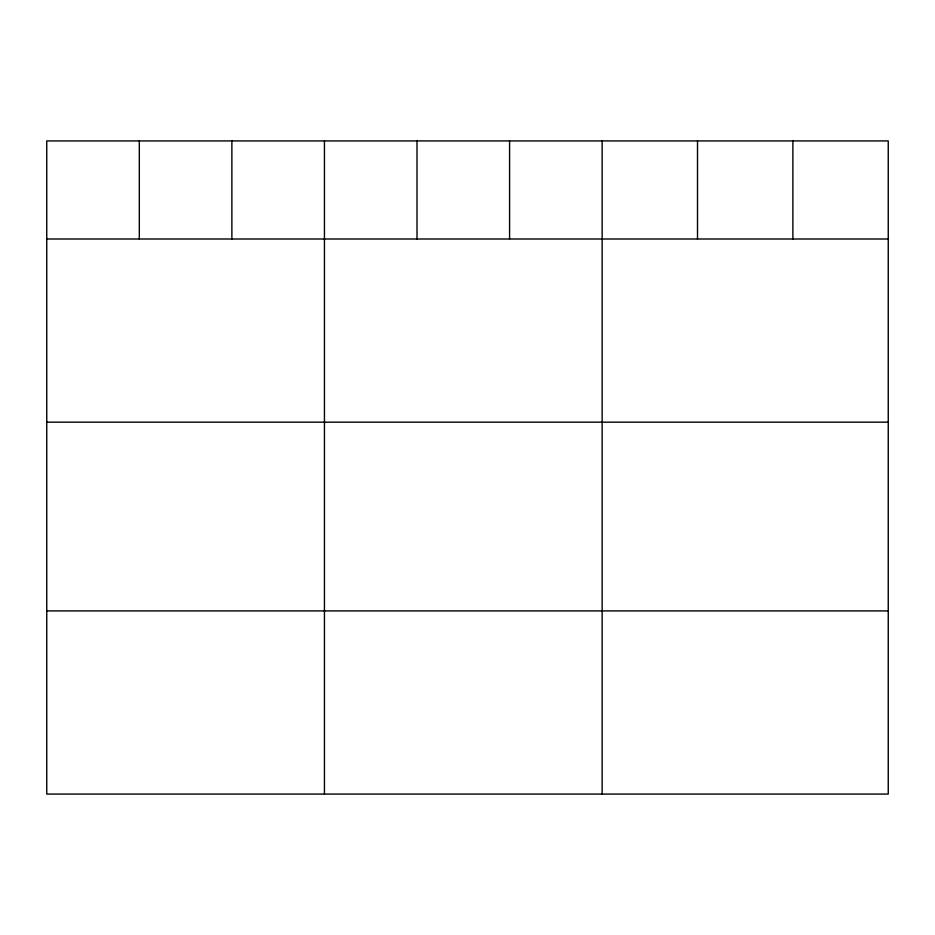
<?xml version="1.0" encoding="UTF-8"?>
<svg xmlns="http://www.w3.org/2000/svg" width="935" height="935" viewBox="0 0 935 935"><rect width="100%" height="100%" fill="white"/><g stroke="black" fill="none" stroke-linecap="round" stroke-linejoin="round"><path stroke-width="1.4" d="M888.25 238.998L888.25 794.072L46.75 794.072L46.75 140.928L888.25 140.928L888.25 238.998L46.75 238.998M46.75 422.176L888.25 422.176M46.75 610.906L888.25 610.906M792.88 140.928L792.88 238.998M697.51 140.928L697.51 238.998M602.14 140.928L602.14 794.072M509.575 140.928L509.575 238.998M417.01 140.928L417.01 238.998M324.445 140.928L324.445 794.072M231.88 140.928L231.88 238.998M139.315 140.928L139.315 238.998"/></g></svg>
